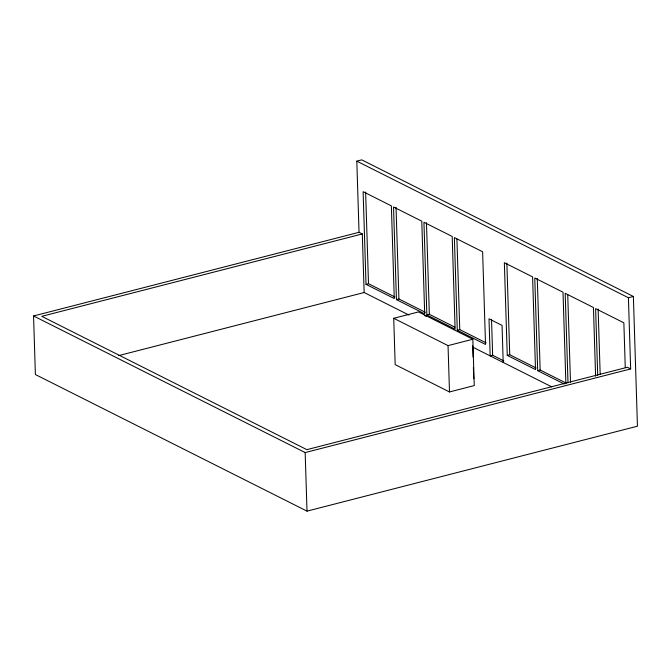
<?xml version="1.0" encoding="UTF-8"?>
<svg xmlns="http://www.w3.org/2000/svg" width="671" height="671" viewBox="0 0 671 671"><rect width="100%" height="100%" fill="white"/><g stroke="black" fill="none" stroke-linecap="round" stroke-linejoin="round"><path stroke-width="1.01" d="M359.044 232.309L356.804 161.141L361.761 159.866L633.374 296.473L637.45 426.202L307.008 511.134L35.387 374.527L33.55 315.966L359.044 232.309L362.298 233.944L364.143 292.514L408.949 315.051M362.298 233.944L41.77 316.326L306.857 449.654L627.393 367.272L630.656 368.916L628.417 297.748L356.804 161.141M366.022 284.336L394.271 298.545L391.361 205.88L363.112 191.671L366.022 284.336L368.496 283.699L394.925 296.993M118.666 355.596L364.143 292.514M396.444 299.635L424.693 313.843L421.774 221.178L393.533 206.97L396.444 299.635L398.918 298.998L425.347 312.292M393.718 318.289L418.503 311.923L472.829 339.241L474.28 385.573L449.495 391.948L395.177 364.621L393.718 318.289L448.043 345.615L472.829 339.241M426.865 314.934L455.114 329.142L452.195 236.477L423.946 222.269L426.865 314.934L429.339 314.296L454.854 327.129M457.287 330.241L485.527 344.441L482.617 251.776L454.368 237.576L457.287 330.241L459.761 329.604L486.19 342.889M628.417 297.748L633.374 296.473M503.82 360.881L492.648 355.261L490.165 355.898L489 318.834L502.042 325.385L503.208 362.457M507.259 355.37L535.508 369.578L532.598 276.913L504.349 262.705L507.259 355.37L509.742 354.733L536.163 368.027M565.896 383.837L563.019 292.212L534.77 278.004L537.681 370.669L540.155 370.04L565.67 382.864M33.55 315.966L305.162 452.573L630.656 368.916M537.681 370.669L564.11 383.963M424.399 315.445L426.253 316.376M472.434 346.974L551.747 386.865M625.263 367.582L623.854 322.818L595.613 308.61L597.702 375.24M598.121 309.012L600.184 374.603M595.596 376.23L593.441 307.511L565.192 293.311L568.002 382.847M567.733 294.754L570.484 382.21M537.278 278.415L540.155 370.04M506.857 263.116L509.742 354.733M491.516 319.22L492.648 355.261M472.703 345.808L473.063 357.106M473.382 367.381L473.734 378.679M456.917 239.019L459.761 329.604M448.043 345.615L449.495 391.948M426.462 222.68L429.339 314.296M396.041 207.373L398.918 298.998M365.62 192.074L368.496 283.699M305.162 452.573L307.008 511.134"/></g></svg>
